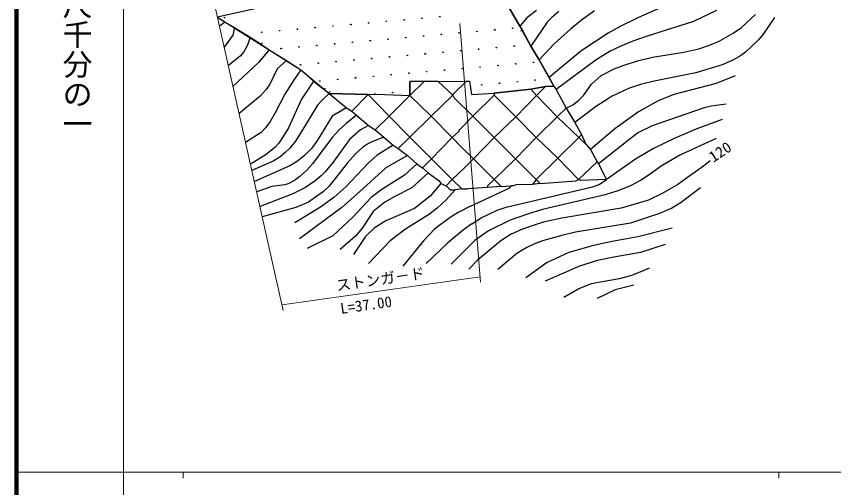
# Model space of a CAD drawing. Units: millimetres, scale not verified. Extents: x -136300 to 507753, y -1132897 to 49634.
# Drawn here: x -132247 to 4932, y -127957 to -48822 of the extents above; entities that cross this region are included whole.
import ezdxf
from ezdxf.enums import TextEntityAlignment as Align

# ---------------------------------------------------------------- set-up
doc = ezdxf.new("R2010")
doc.units = ezdxf.units.MM
doc.header["$LTSCALE"] = 1000
for name, color, linetype, lineweight in [('M-BGD', 7, 'Continuous', 25), ('M-BMK-HTXT', 7, 'Continuous', 13), ('M-BMK-LINE', 2, 'Continuous', 13), ('M-SUV', 7, 'Continuous', 13), ('M-TTL', 2, 'Continuous', 140)]:
    doc.layers.add(name, color=color, linetype=linetype, lineweight=lineweight)
doc.styles.add('@ＭＳ ゴシック', font='')
doc.styles.add('ＭＳ ゴシック', font='')
doc.styles.get('@ＭＳ ゴシック').set_extended_font_data('@MS Gothic')
doc.styles.get('ＭＳ ゴシック').set_extended_font_data('MS Gothic')

msp = doc.modelspace()

# ---------------------------------------------------------------- linework, layer by layer
at = {"layer": 'M-BGD'}
for p, q in [((-87690, -46538), (-98479, -48958)), ((-47731, -50455), (-49509, -47407)), ((-49509, -47407), (-47731, -50455)), ((-44937, -47830), (-46545, -49100)), ((-41211, -48000), (-42397, -49016)), ((-35200, -47915), (-37401, -49439)), ((-22839, -46814), (-27834, -49016)), ((-14711, -47830), (-18605, -49693)), ((-98479, -48958), (-84476, -57821)), ((-98479, -48958), (-97176, -49778)), ((-46545, -49100), (-47731, -50455)), ((-42397, -49016), (-43159, -49778)), ((-27834, -49016), (-30882, -50540)), ((-10562, -50709), (-8191, -48508)), ((-4974, -49016), (-6921, -51810)), ((-97176, -49778), (-98138, -50478)), ((-97176, -49778), (-95652, -50709)), ((-95652, -50709), (-95906, -51979)), ((-95652, -50709), (-93027, -52318)), ((-45868, -53842), (-47731, -50455)), ((-47731, -50455), (-47307, -51217)), ((-43159, -49778), (-45868, -53842)), ((-37401, -49439), (-39264, -50963)), ((-30882, -50540), (-32914, -51640)), ((-18605, -49693), (-26564, -52233)), ((-11917, -51640), (-10562, -50709)), ((-95906, -51979), (-97346, -54012)), ((-47307, -51217), (-47646, -51302)), ((-47307, -51217), (-45868, -53842)), ((-39264, -50963), (-42058, -53503)), ((-32914, -51640), (-37486, -54688)), ((-14287, -52995), (-11917, -51640)), ((-6921, -51810), (-7683, -52741)), ((-93027, -52318), (-93451, -53672)), ((-93027, -52318), (-91249, -53418)), ((-90995, -53334), (-91249, -53418)), ((-91249, -53418), (-89810, -54434)), ((-28765, -52995), (-30797, -53842)), ((-26564, -52233), (-28765, -52995)), ((-15896, -53672), (-14287, -52995)), ((-7683, -52741), (-9885, -54858)), ((-94043, -54773), (-94636, -55450)), ((-93451, -53672), (-94043, -54773)), ((-89810, -54434), (-91588, -56551)), ((-89810, -54434), (-86931, -56212)), ((-44513, -56128), (-45868, -53842)), ((-45868, -53842), (-44513, -56128)), ((-42058, -53503), (-44513, -56128)), ((-37486, -54688), (-42820, -59091)), ((-32575, -54688), (-34946, -56128)), ((-30797, -53842), (-32575, -54688)), ((-25463, -55704), (-20214, -54858)), ((-20214, -54858), (-17674, -54265)), ((-17674, -54265), (-15896, -53672)), ((-9885, -54858), (-10731, -55450)), ((-94636, -55450), (-96664, -57056)), ((-86931, -56212), (-88455, -57652)), ((-86931, -56212), (-84476, -57821)), ((-42058, -60530), (-44513, -56128)), ((-44513, -56128), (-42820, -59091)), ((-34946, -56128), (-41635, -61123)), ((-28003, -56297), (-25463, -55704)), ((-12086, -56212), (-13779, -56974)), ((-10731, -55450), (-12086, -56212)), ((-91588, -56551), (-95906, -60615)), ((-31898, -57652), (-30374, -57059)), ((-30374, -57059), (-28003, -56297)), ((-13779, -56974), (-18182, -58329)), ((-88455, -57652), (-89725, -60192)), ((-84476, -57821), (-85746, -59599)), ((-84476, -57821), (-79735, -61800)), ((-84476, -57821), (-82359, -59684)), ((-35708, -60192), (-34099, -58752)), ((-34099, -58752), (-31898, -57652)), ((-18182, -58329), (-25209, -59684)), ((-11578, -58837), (-14795, -60107)), ((-89725, -60192), (-90318, -61123)), ((-85746, -59599), (-87185, -61885)), ((-82359, -59684), (-84391, -62732)), ((-82359, -59684), (-80581, -61123)), ((-66188, -59768), (-56197, -59684)), ((-66188, -62139), (-66188, -59768)), ((-63817, -59768), (-66188, -59768)), ((-66188, -59768), (-66188, -62139)), ((-63817, -59768), (-66188, -62139)), ((-61447, -59768), (-63817, -59768)), ((-61447, -59768), (-58991, -62054)), ((-56705, -59684), (-58907, -61885)), ((-56705, -59684), (-56197, -59684)), ((-56197, -59684), (-55859, -61970)), ((-56197, -59684), (-55859, -61970)), ((-42820, -59091), (-42058, -60530)), ((-37063, -62139), (-35708, -60192)), ((-27495, -60276), (-29527, -60954)), ((-25209, -59684), (-27495, -60276)), ((-14795, -60107), (-21907, -61970)), ((-90318, -61123), (-91334, -62224)), ((-80412, -60869), (-80581, -61123)), ((-80581, -61123), (-79735, -61800)), ((-79650, -61462), (-79819, -61631)), ((-79819, -61631), (-79735, -61800)), ((-79565, -61546), (-79650, -61462)), ((-55859, -61970), (-52049, -61716)), ((-55859, -61970), (-52049, -61716)), ((-52049, -61716), (-45868, -61038)), ((-45868, -61038), (-52049, -61716)), ((-52049, -61716), (-52049, -62054)), ((-45868, -61038), (-43413, -60615)), ((-43413, -60615), (-45868, -61038)), ((-45868, -61038), (-44937, -62139)), ((-43413, -60615), (-44937, -62139)), ((-43413, -60615), (-42058, -60530)), ((-42058, -60530), (-43413, -60615)), ((-42058, -60530), (-41635, -61123)), ((-41635, -61123), (-39941, -64256)), ((-29527, -60954), (-32237, -62224)), ((-91334, -62224), (-94849, -65153)), ((-87185, -61885), (-88794, -65018)), ((-84391, -62732), (-86593, -67558)), ((-80920, -62901), (-81682, -63748)), ((-79735, -61800), (-80920, -62901)), ((-79735, -61800), (-73215, -61970)), ((-73215, -61970), (-79735, -61800)), ((-79735, -61800), (-76856, -64171)), ((-73215, -61970), (-75925, -64764)), ((-73215, -61970), (-71776, -61885)), ((-73215, -61970), (-71776, -61885)), ((-73215, -61970), (-69659, -65610)), ((-71776, -61885), (-66188, -62139)), ((-71776, -61885), (-66188, -62139)), ((-66188, -62139), (-69659, -65610)), ((-66188, -62139), (-62632, -65610)), ((-58991, -62054), (-62632, -65610)), ((-58907, -61885), (-58991, -62054)), ((-58991, -62054), (-58737, -62478)), ((-58737, -62478), (-55605, -65610)), ((-52049, -62054), (-55605, -65610)), ((-52049, -62054), (-48408, -65695)), ((-44937, -62139), (-48408, -65695)), ((-44937, -62139), (-41465, -65695)), ((-38841, -63663), (-37825, -62901)), ((-37825, -62901), (-37063, -62139)), ((-32237, -62224), (-35031, -64002)), ((-24532, -62986), (-27834, -64848)), ((-21907, -61970), (-24532, -62986)), ((-81682, -63748), (-84222, -67896)), ((-76856, -64171), (-79227, -65610)), ((-76856, -64171), (-75925, -64764)), ((-39941, -64256), (-41465, -65695)), ((-39941, -64256), (-38841, -63663)), ((-39941, -64256), (-38502, -66626)), ((-35031, -64002), (-38502, -66626)), ((-16827, -64171), (-25548, -67219)), ((-15642, -63917), (-16827, -64171)), ((-13102, -63578), (-15642, -63917)), ((-88794, -65018), (-89641, -66457)), ((-79227, -65610), (-81682, -69590)), ((-75163, -65441), (-76941, -66880)), ((-75925, -64764), (-75163, -65441)), ((-75163, -65441), (-73131, -67134)), ((-69659, -65610), (-72030, -67896)), ((-69659, -65610), (-66188, -69082)), ((-62632, -65610), (-66188, -69082)), ((-62632, -65610), (-59076, -69166)), ((-55605, -65610), (-57975, -67981)), ((-55605, -65610), (-52049, -69166)), ((-48408, -65695), (-52049, -69166)), ((-48408, -65695), (-45021, -69166)), ((-41465, -65695), (-45021, -69166)), ((-41465, -65695), (-37825, -69166)), ((-27834, -64848), (-31813, -67727)), ((-89641, -66457), (-90403, -67558)), ((-76941, -66880), (-78041, -67896)), ((-73131, -67134), (-74485, -67896)), ((-73131, -67134), (-72030, -67896)), ((-38502, -66626), (-37401, -68658)), ((-13779, -66118), (-18013, -67727)), ((-91165, -68320), (-93763, -69996)), ((-90403, -67558), (-91165, -68320)), ((-86593, -67558), (-87439, -68997)), ((-84222, -67896), (-85407, -69759)), ((-78041, -67896), (-79227, -69166)), ((-74485, -67896), (-76348, -69505)), ((-72030, -67896), (-70591, -69082)), ((-57975, -68150), (-59076, -69166)), ((-57975, -67981), (-57975, -68150)), ((-31813, -67727), (-35877, -71198)), ((-27919, -68404), (-34523, -73569)), ((-25548, -67219), (-27919, -68404)), ((-18013, -67727), (-21823, -69336)), ((-87439, -68997), (-88201, -70098)), ((-85407, -69759), (-86339, -70944)), ((-81682, -69590), (-82698, -71029)), ((-79227, -69166), (-82529, -73569)), ((-76348, -69505), (-79057, -73315)), ((-72284, -69759), (-73131, -70182)), ((-70591, -69082), (-72284, -69759)), ((-70591, -69082), (-68982, -70436)), ((-66188, -69082), (-68135, -71029)), ((-66188, -69082), (-62547, -72722)), ((-59076, -69166), (-62547, -72722)), ((-59076, -69166), (-57637, -70690)), ((-52049, -69166), (-55520, -72722)), ((-52049, -69166), (-48493, -72722)), ((-45021, -69166), (-48493, -72722)), ((-45021, -69166), (-41381, -72638)), ((-37825, -69166), (-41381, -72638)), ((-37401, -68658), (-37825, -69166)), ((-37825, -69166), (-36639, -70267)), ((-37401, -68658), (-36639, -70267)), ((-21823, -69336), (-25294, -71029)), ((-14795, -69336), (-20891, -72130)), ((-88879, -70860), (-90318, -72045)), ((-88201, -70098), (-88879, -70860)), ((-86339, -70944), (-87101, -71706)), ((-82698, -71029), (-83883, -72214)), ((-74147, -70860), (-75247, -71876)), ((-73131, -70182), (-74147, -70860)), ((-68982, -70436), (-71691, -72130)), ((-68982, -70436), (-68135, -71029)), ((-68135, -71029), (-66611, -72214)), ((-57637, -70690), (-55520, -72722)), ((-36639, -70267), (-35877, -71198)), ((-35877, -71198), (-34777, -73230)), ((-25294, -71029), (-28342, -72807)), ((-90318, -72045), (-92858, -73569)), ((-88032, -72468), (-89133, -73146)), ((-87101, -71706), (-88032, -72468)), ((-83883, -72214), (-85069, -73146)), ((-75247, -71876), (-76687, -73400)), ((-71691, -72130), (-73131, -73400)), ((-66611, -72214), (-70252, -74246)), ((-66611, -72214), (-65003, -73569)), ((-41381, -72638), (-45021, -76194)), ((-41381, -72638), (-37909, -76194)), ((-20891, -72130), (-24024, -73992)), ((-89133, -73146), (-92713, -74680)), ((-86339, -73908), (-92295, -76545)), ((-85069, -73146), (-86339, -73908)), ((-82529, -73569), (-83460, -74585)), ((-79057, -73315), (-80412, -74924)), ((-76687, -73400), (-78888, -76278)), ((-73131, -73400), (-76941, -77464)), ((-65003, -73569), (-67119, -75516)), ((-65003, -73569), (-64071, -74246)), ((-62547, -72722), (-64071, -74246)), ((-62547, -72722), (-59076, -76194)), ((-55520, -72722), (-57044, -74246)), ((-55520, -72722), (-52049, -76194)), ((-48493, -72722), (-52049, -76194)), ((-48493, -72722), (-45021, -76194)), ((-34777, -73230), (-37909, -76194)), ((-34777, -73230), (-34523, -73569)), ((-34523, -73569), (-33168, -76194)), ((-28342, -72807), (-33168, -76194)), ((-24024, -73992), (-26056, -75432)), ((-16912, -73992), (-19198, -75601)), ((-15811, -73061), (-16912, -73992)), ((-83460, -74585), (-84645, -75686)), ((-80412, -74924), (-81089, -75601)), ((-70252, -74246), (-74655, -78310)), ((-63140, -75093), (-65849, -77633)), ((-64071, -74246), (-63140, -75093)), ((-63140, -75093), (-61277, -76448)), ((-57044, -74246), (-59076, -76194)), ((-26056, -75432), (-27495, -76363)), ((-85577, -76363), (-86508, -76871)), ((-84645, -75686), (-85577, -76363)), ((-82105, -76448), (-83714, -77548)), ((-81089, -75601), (-82105, -76448)), ((-78888, -76278), (-79819, -77379)), ((-67119, -75516), (-70929, -77887)), ((-61277, -76448), (-61023, -76871)), ((-59076, -76194), (-60092, -77294)), ((-59076, -76194), (-57467, -77802)), ((-52049, -76194), (-53149, -77294)), ((-52049, -76194), (-50863, -77379)), ((-45021, -76194), (-45614, -77040)), ((-45021, -76194), (-44344, -76871)), ((-44344, -76871), (-38333, -76448)), ((-38333, -76448), (-37909, -76194)), ((-37486, -76363), (-37909, -76194)), ((-33168, -76194), (-37486, -76363)), ((-34438, -77040), (-33168, -76194)), ((-27495, -76363), (-29189, -77294)), ((-19198, -75601), (-21230, -77040)), ((-89387, -77379), (-91902, -78301)), ((-87185, -77125), (-89387, -77379)), ((-86508, -76871), (-87185, -77125)), ((-83714, -77548), (-85831, -78649)), ((-79819, -77379), (-80666, -78226)), ((-76941, -77464), (-78973, -79242)), ((-70929, -77887), (-72707, -79242)), ((-65849, -77633), (-68728, -79072)), ((-61023, -76871), (-62801, -78988)), ((-61023, -76871), (-60092, -77294)), ((-58568, -77972), (-60177, -79665)), ((-60092, -77294), (-59415, -77972)), ((-59415, -77972), (-58568, -77972)), ((-57467, -77802), (-58568, -77972)), ((-57467, -77802), (-56536, -77802)), ((-53149, -77548), (-56536, -77802)), ((-56113, -80766), (-49424, -77633)), ((-53149, -77294), (-53149, -77548)), ((-50863, -77379), (-53149, -77548)), ((-50863, -77379), (-49170, -77294)), ((-50017, -80850), (-35539, -77464)), ((-49424, -77633), (-49170, -77294)), ((-48747, -77294), (-49170, -77294)), ((-48408, -77125), (-48747, -77294)), ((-45614, -77040), (-48408, -77125)), ((-44344, -76871), (-45614, -77040)), ((-35539, -77464), (-34438, -77040)), ((-31305, -78141), (-33422, -78818)), ((-29189, -77294), (-31305, -78141)), ((-21230, -77040), (-23855, -78564)), ((-17420, -77633), (-20807, -80173)), ((-85831, -78649), (-91348, -80771)), ((-80666, -78226), (-83206, -80004)), ((-78973, -79242), (-81174, -80850)), ((-74655, -78310), (-77618, -80935)), ((-72707, -79242), (-75755, -82544)), ((-68728, -79072), (-70421, -80004)), ((-62801, -78988), (-65426, -81104)), ((-33422, -78818), (-43921, -81274)), ((-23855, -78564), (-26141, -79665)), ((-85323, -80935), (-90966, -82474)), ((-81174, -80850), (-85492, -83475)), ((-83206, -80004), (-85323, -80935)), ((-77618, -80935), (-84730, -86184)), ((-70421, -80004), (-72369, -81612)), ((-60177, -79665), (-61616, -81020)), ((-56113, -80766), (-57975, -81697)), ((-51541, -81358), (-50017, -80850)), ((-26141, -79665), (-30713, -81020)), ((-20807, -80173), (-22246, -81020)), ((-72369, -81612), (-74231, -84406)), ((-65426, -81104), (-70252, -83136)), ((-62886, -82036), (-66950, -84576)), ((-61616, -81020), (-62886, -82036)), ((-57975, -81697), (-59245, -82459)), ((-54250, -82628), (-51541, -81358)), ((-46461, -82036), (-49339, -83052)), ((-43921, -81274), (-46461, -82036)), ((-30713, -81020), (-40703, -82713)), ((-24278, -81951), (-29189, -83560)), ((-22246, -81020), (-24278, -81951)), ((-75755, -82544), (-79142, -85676)), ((-70252, -83136), (-72199, -84406)), ((-59245, -82459), (-61108, -83814)), ((-55774, -83644), (-57213, -84660)), ((-55774, -83644), (-54250, -82628)), ((-49339, -83052), (-52980, -84830)), ((-43751, -83390), (-45191, -83814)), ((-40703, -82713), (-43751, -83390)), ((-29189, -83560), (-38417, -85084)), ((-74231, -84406), (-75247, -85676)), ((-72199, -84406), (-73639, -85761)), ((-66950, -84576), (-69490, -86523)), ((-62039, -84576), (-63902, -86523)), ((-61108, -83814), (-62039, -84576)), ((-57213, -84660), (-59838, -86862)), ((-52980, -84830), (-55266, -86438)), ((-47307, -84576), (-49170, -85422)), ((-45191, -83814), (-47307, -84576)), ((-22161, -84406), (-27919, -85846)), ((-79142, -85676), (-83460, -87793)), ((-75247, -85676), (-77872, -87962)), ((-73639, -85761), (-75671, -88809)), ((-49170, -85422), (-50948, -86523)), ((-40703, -85592), (-43921, -86523)), ((-38417, -85084), (-40703, -85592)), ((-27919, -85846), (-32237, -86608)), ((-69490, -86523), (-73131, -90333)), ((-63902, -86523), (-67373, -90756)), ((-59838, -86862), (-63479, -90333)), ((-55266, -86438), (-59245, -90418)), ((-50948, -86523), (-54843, -89740)), ((-46545, -87624), (-48239, -88640)), ((-45275, -87031), (-46545, -87624)), ((-43921, -86523), (-45275, -87031)), ((-35369, -87285), (-39518, -88470)), ((-32237, -86608), (-35369, -87285)), ((-23347, -87116), (-27495, -88470)), ((-48239, -88640), (-51456, -91349)), ((-39518, -88470), (-43159, -90164)), ((-27495, -88470), (-31983, -89232)), ((-54843, -89740), (-56282, -91264)), ((-43159, -90164), (-46715, -92704)), ((-34692, -89825), (-37740, -90756)), ((-31983, -89232), (-34692, -89825)), ((-37740, -90756), (-43497, -93296)), ((-27326, -91688), (-29189, -92365)), ((-26056, -91095), (-27326, -91688)), ((-31051, -92873), (-35793, -93720)), ((-29189, -92365), (-31051, -92873)), ((-37825, -94566), (-40365, -96006)), ((-35793, -93720), (-37825, -94566)), ((-28596, -93974), (-31729, -94736)), ((-31729, -94736), (-34777, -96175))]:
    msp.add_line(p, q, dxfattribs=at)
for centre in [(-97291, -49025), (-67144, -49402), (-64155, -49141), (-61166, -48879), (-82087, -50708), (-79098, -50446), (-76109, -50185), (-73121, -49924), (-70132, -49663), (-91052, -51491), (-88064, -51230), (-85075, -50969), (-63894, -52129), (-60905, -51868), (-57917, -51607), (-54928, -51346), (-51939, -51085), (-48951, -50823), (-78837, -53435), (-75848, -53174), (-72860, -52913), (-69871, -52652), (-66882, -52390), (-87803, -54219), (-84814, -53957), (-81825, -53696), (-60644, -54857), (-57655, -54596), (-54667, -54334), (-51678, -54073), (-48690, -53812), (-75587, -56162), (-72598, -55901), (-69610, -55640), (-66621, -55379), (-63633, -55118), (-84553, -56946), (-81564, -56685), (-78576, -56424), (-57394, -57584), (-54406, -57323), (-51417, -57062), (-48428, -56801), (-45440, -56539), (-72337, -58890), (-69349, -58629), (-66360, -58368), (-63371, -58106), (-60383, -57845), (-81303, -59673), (-78315, -59412), (-75326, -59151), (-54144, -60312), (-51156, -60050), (-48167, -59789), (-45179, -59528), (-69088, -61617)]:
    msp.add_circle(centre, 49.8, dxfattribs=at)
for centre, start, end in [((-94041, -51752), 312.87734, 162.45819), ((-72076, -61879), 333.95536, 212.80634)]:
    msp.add_arc(centre, 49.8, start, end, dxfattribs=at)
at = {"layer": 'M-BMK-HTXT'}
for p, q in [((-54348, -93430), (-57820, -50051)), ((-87609, -97276), (-54419, -92534))]:
    msp.add_line(p, q, dxfattribs=at)
at = {"layer": 'M-BMK-LINE'}
msp.add_line((-111485, 9066), (-87439, -98207), dxfattribs=at)
at = {"layer": 'M-SUV'}
for p, q in [((-114247, 39634), (-114247, -310366)), ((-132247, -125366), (406753, -125366)), ((-104247, -125366), (-104247, -126366)), ((-4247, -125366), (-4247, -126366))]:
    msp.add_line(p, q, dxfattribs=at)
at = {"layer": 'M-TTL'}
msp.add_line((-132247, 49634), (-132247, -310366), dxfattribs=at)

# ---------------------------------------------------------------- texts
at = {"layer": 'M-BGD', "style": 'ＭＳ ゴシック', "width": 1.05}
msp.add_text('120', height=1833, rotation=33.5, dxfattribs=at).set_placement((-14955, -73881), align=Align.BOTTOM_LEFT)
at = {"layer": 'M-BMK-HTXT', "style": 'ＭＳ ゴシック'}
for s, rotation, p in [('ストンガ－ド', 8.3, (-78367, -95483)), ('L=37.00', 8.1, (-77664, -99347))]:
    msp.add_text(s, height=1833, rotation=rotation, dxfattribs=at).set_placement(p, align=Align.BOTTOM_LEFT)
at = {"layer": 'M-SUV', "style": '@ＭＳ ゴシック'}
msp.add_text('縮尺千分の一', height=3666, rotation=270, dxfattribs=at).set_placement((-124970, -39335), align=Align.BOTTOM_LEFT)

doc.saveas('drawing.dxf')
